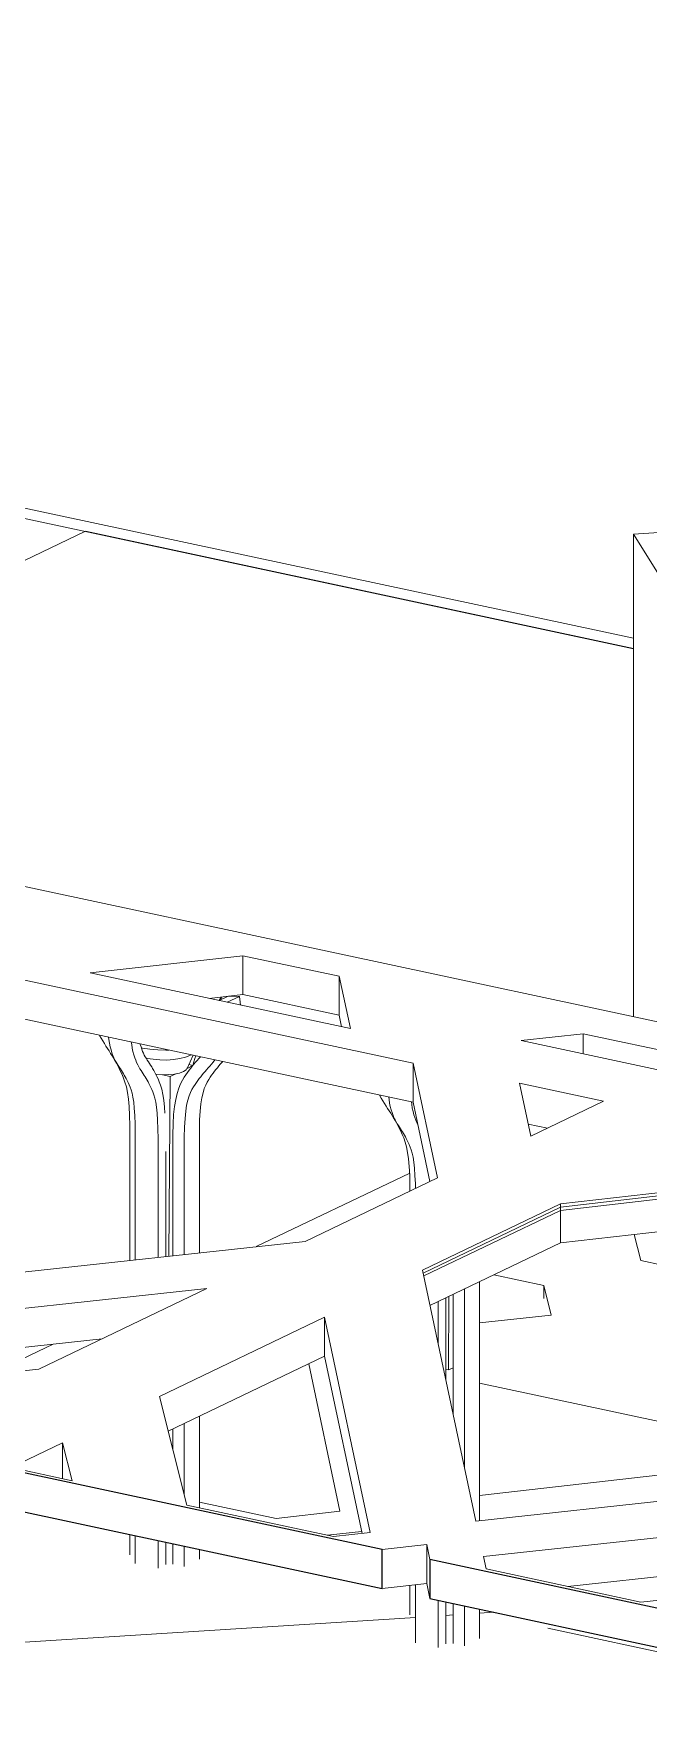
# Model space of a CAD drawing. Header units: millimetres. Extents: x -41144 to 51378, y -11813 to 34443.
# Drawn here: x -10043 to -5554, y 1173 to 13360 of the extents above; entities that cross this region are included whole.
import ezdxf

# ---------------------------------------------------------------- set-up
doc = ezdxf.new("R2010")
doc.units = ezdxf.units.MM
for name, color, linetype, lineweight in [('A-FLOR', 192, 'Continuous', 9), ('A-GENM', 13, 'Continuous', 9), ('A-GLAZ-CURT', 52, 'Continuous', 9), ('A-WALL', 113, 'Continuous', 9)]:
    doc.layers.add(name, color=color, linetype=linetype, lineweight=lineweight)

# ---------------------------------------------------------------- blocks, each defined once
blk = doc.blocks.new('Family6 - Family6-227031-3D Section 2')
at = {"layer": 'A-GENM'}
for p, q in [((-7297, 5043), (-8417, 4507)), ((-5610, 4406), (-5658, 4596)), ((-5251, 4329), (-5610, 4406)), ((-6683, 4301), (-6319, 4223)), ((-6319, 4223), (-6265, 4008)), ((-6319, 4223), (-6319, 4129)), ((-4553, 3846), (-4742, 4151)), ((-6265, 4008), (-6787, 3951)), ((-9900, 3796), (-10364, 3574)), ((-5469, 3841), (-5251, 3864)), ((-5411, 3612), (-5469, 3841)), ((-4742, 3886), (-4553, 3846)), ((-4553, 3751), (-4553, 3846)), ((-8033, 3653), (-7806, 2576)), ((-5251, 3578), (-5411, 3612)), ((-6787, 3511), (-5251, 3183)), ((-4355, 3527), (-4742, 3485)), ((-3915, 2819), (-4355, 3527)), ((-4742, 3074), (-4284, 2976)), ((-4284, 2976), (-4742, 2924)), ((-5251, 2866), (-6787, 2692)), ((-8272, 2523), (-8831, 2643)), ((-7806, 2576), (-8272, 2523)), ((-7896, 2401), (-7648, 2429)), ((-5251, 1500), (-6288, 1722)), ((-4700, 1477), (-4338, 1399)), ((-3721, 1173), (-4742, 1391))]:
    blk.add_line(p, q, dxfattribs=at)
blk = doc.blocks.new('Family7 - Family7-230587-3D Section 2')
at = {"layer": 'A-GENM'}
for p, q in [((-3970, 5823), (-11437, 7418)), ((-9628, 6504), (-8516, 6630)), ((-8516, 6630), (-7811, 6480)), ((-8516, 6630), (-8516, 6346)), ((-10523, 6539), (-7271, 5845)), ((-7730, 6098), (-9628, 6504)), ((-7811, 6480), (-7730, 6098)), ((-7811, 6195), (-7811, 6480)), ((-8516, 6346), (-8760, 6318)), ((-7811, 6195), (-8516, 6346)), ((-7271, 5561), (-10523, 6255)), ((-7794, 6112), (-7811, 6195)), ((-6484, 6012), (-6031, 6061)), ((-5428, 5786), (-6484, 6012)), ((-6031, 6061), (-5217, 5888)), ((-6031, 5915), (-6031, 6061)), ((-7271, 5845), (-7094, 5010)), ((-7271, 5561), (-7271, 5845)), ((-6496, 5699), (-5883, 5568)), ((-6414, 5313), (-6496, 5699)), ((-7149, 4983), (-7271, 5561)), ((-5883, 5568), (-6414, 5313)), ((-6292, 5371), (-6433, 5401)), ((-7094, 5010), (-8061, 4545)), ((-6197, 4819), (-3763, 5096)), ((-7204, 4336), (-6197, 4819)), ((-6197, 4819), (-6197, 4796)), ((-6197, 4796), (-6197, 4535)), ((-3970, 4788), (-6197, 4535)), ((-8061, 4545), (-13575, 3948)), ((-6197, 4535), (-7149, 4078)), ((-6815, 2505), (-7204, 4336)), ((-13519, 3688), (-8777, 4202)), ((-8777, 4202), (-10004, 3613)), ((-9123, 3414), (-7919, 3992)), ((-7919, 3992), (-7585, 2421)), ((-7919, 3708), (-7919, 3992)), ((-9542, 3835), (-12904, 3471)), ((-7919, 3708), (-9059, 3161)), ((-7645, 2415), (-7919, 3708)), ((-10004, 3613), (-12370, 3357)), ((-8923, 2621), (-9123, 3414)), ((-10206, 2895), (-9830, 3075)), ((-9830, 3075), (-9760, 2799)), ((-9830, 3075), (-9830, 2814)), ((-9760, 2799), (-10206, 2895)), ((-3669, 2845), (-6815, 2505)), ((-7853, 2392), (-8923, 2621)), ((-6759, 2245), (-4935, 2442)), ((-7585, 2421), (-7853, 2392)), ((-7498, 2298), (-7172, 2333)), ((-7172, 2333), (-7149, 2223)), ((-7172, 2049), (-7172, 2333)), ((-6740, 2155), (-6759, 2245)), ((-5610, 1913), (-6740, 2155)), ((-4935, 2158), (-6144, 2027)), ((-3721, 2118), (-5610, 1913)), ((-7172, 2049), (-7498, 2013)), ((-7149, 1939), (-7172, 2049))]:
    blk.add_line(p, q, dxfattribs=at)
at = {"layer": 'A-GENM', "lineweight": 25}
for p, q in [((-7498, 2298), (-11094, 3067)), ((-11094, 2783), (-7498, 2013)), ((-7498, 2013), (-7498, 2298)), ((-4892, 1740), (-7149, 2223)), ((-7149, 2223), (-7149, 1939)), ((-7149, 1939), (-4892, 1456))]:
    blk.add_line(p, q, dxfattribs=at)
blk = doc.blocks.new('Family8 - COLUMN-V43-3D Section 2')
at = {"layer": 'A-GENM'}
for p, q in [((-7295, 4953), (-7295, 4913)), ((-7015, 3607), (-7011, 4144)), ((-6981, 4158), (-6981, 3286)), ((-6898, 2895), (-6898, 4198)), ((-6787, 4252), (-6787, 2508)), ((-7090, 4106), (-7090, 3798)), ((-7034, 4133), (-7034, 3537)), ((-7015, 3607), (-7034, 3611)), ((-6981, 3623), (-7015, 3607)), ((-7295, 2035), (-7295, 1821)), ((-7256, 1617), (-7256, 2040)), ((-7090, 1926), (-7090, 1582)), ((-7034, 1914), (-7034, 1608)), ((-6981, 1903), (-6981, 1612)), ((-6898, 1594), (-6898, 1885)), ((-6787, 1861), (-6787, 1647))]:
    blk.add_line(p, q, dxfattribs=at)
for points in [[(-7517, 5612, 0), (-7505, 5591, 0), (-7493, 5571, 0), (-7481, 5551, 0), (-7469, 5533, 0), (-7458, 5515, 0), (-7447, 5497, 0), (-7436, 5480, 0), (-7425, 5463, 0), (-7415, 5446, 0), (-7404, 5428, 0), (-7394, 5410, 0), (-7384, 5391, 0), (-7373, 5371, 0), (-7362, 5349, 0), (-7351, 5326, 0), (-7341, 5300, 0), (-7330, 5270, 0), (-7321, 5235, 0), (-7312, 5194, 0), (-7305, 5147, 0), (-7300, 5091, 0), (-7296, 5027, 0), (-7295, 4953, 0)], [(-7256, 4933, 0), (-7256, 4965, 0), (-7259, 5027, 0), (-7262, 5080, 0), (-7267, 5123, 0), (-7273, 5160, 0), (-7279, 5189, 0), (-7286, 5214, 0), (-7293, 5234, 0), (-7300, 5252, 0), (-7308, 5267, 0), (-7315, 5282, 0), (-7322, 5295, 0), (-7329, 5308, 0), (-7335, 5320, 0), (-7342, 5332, 0), (-7349, 5344, 0), (-7357, 5355, 0), (-7364, 5366, 0), (-7372, 5378, 0), (-7380, 5390, 0), (-7388, 5403, 0), (-7396, 5417, 0), (-7404, 5432, 0), (-7412, 5448, 0), (-7419, 5465, 0), (-7426, 5485, 0), (-7433, 5506, 0), (-7439, 5529, 0), (-7444, 5554, 0), (-7448, 5581, 0), (-7450, 5599, 0)], [(-7284, 5563, 0), (-7282, 5546, 0), (-7278, 5518, 0), (-7273, 5493, 0), (-7267, 5470, 0), (-7260, 5449, 0), (-7253, 5430, 0), (-7246, 5412, 0), (-7238, 5396, 0), (-7235, 5391, 0)]]:
    blk.add_polyline3d(points, dxfattribs=at)
blk = doc.blocks.new('Family8 - COLUMN-V44-3D Section 2')
at = {"layer": 'A-GENM'}
for p, q in [((-8622, 6334), (-8687, 6303)), ((-8674, 6322), (-8669, 6313)), ((-8629, 6290), (-8540, 6333)), ((-8622, 6334), (-8540, 6333)), ((-9246, 5956), (-9257, 5958)), ((-9213, 5881), (-9222, 5883)), ((-8921, 5807), (-8878, 5904)), ((-9102, 5761), (-9046, 5749)), ((-9056, 4438), (-9046, 5749)), ((-9046, 5749), (-9005, 5768)), ((-8922, 5808), (-8881, 5828)), ((-8880, 5829), (-8909, 5835)), ((-9339, 5390), (-9339, 4407)), ((-9300, 4411), (-9300, 5329)), ((-9134, 5293), (-9134, 4429)), ((-9025, 5323), (-9025, 4441)), ((-8942, 4450), (-8942, 5306)), ((-8831, 5359), (-8831, 4462)), ((-9078, 5202), (-9078, 4435)), ((-9025, 3177), (-9025, 3025)), ((-8942, 2696), (-8942, 3217)), ((-8831, 3270), (-8831, 2601)), ((-9339, 2407), (-9339, 2258)), ((-9300, 2196), (-9300, 2399)), ((-9134, 2363), (-9134, 2161)), ((-9078, 2351), (-9078, 2187)), ((-9025, 2340), (-9025, 2191)), ((-8942, 2173), (-8942, 2322)), ((-8831, 2298), (-8831, 2226))]:
    blk.add_line(p, q, dxfattribs=at)
for points in [[(-8691, 6304, 0), (-8688, 6306, 0), (-8670, 6328, 0)], [(-8540, 6333, 0), (-8535, 6291, 0), (-8533, 6270, 0)], [(-9561, 6049, 0), (-9549, 6028, 0), (-9537, 6008, 0), (-9525, 5989, 0), (-9514, 5970, 0), (-9502, 5952, 0), (-9491, 5935, 0), (-9480, 5917, 0), (-9469, 5900, 0), (-9459, 5883, 0), (-9449, 5865, 0), (-9438, 5847, 0), (-9428, 5828, 0), (-9417, 5808, 0), (-9407, 5786, 0), (-9396, 5763, 0), (-9385, 5737, 0), (-9375, 5707, 0), (-9365, 5672, 0), (-9357, 5631, 0), (-9350, 5584, 0), (-9344, 5529, 0), (-9341, 5464, 0), (-9339, 5390, 0)], [(-9300, 5329, 0), (-9301, 5402, 0), (-9303, 5464, 0), (-9307, 5517, 0), (-9311, 5561, 0), (-9317, 5597, 0), (-9323, 5626, 0), (-9330, 5651, 0), (-9337, 5671, 0), (-9345, 5689, 0), (-9352, 5705, 0), (-9359, 5719, 0), (-9366, 5733, 0), (-9373, 5745, 0), (-9380, 5758, 0), (-9387, 5769, 0), (-9394, 5781, 0), (-9401, 5792, 0), (-9408, 5804, 0), (-9416, 5815, 0), (-9424, 5828, 0), (-9432, 5840, 0), (-9440, 5854, 0), (-9448, 5869, 0), (-9456, 5885, 0), (-9463, 5903, 0), (-9470, 5922, 0), (-9477, 5943, 0), (-9483, 5966, 0), (-9488, 5991, 0), (-9492, 6019, 0), (-9495, 6035, 0)], [(-9329, 6000, 0), (-9326, 5983, 0), (-9322, 5956, 0), (-9317, 5930, 0), (-9311, 5907, 0), (-9304, 5886, 0), (-9297, 5867, 0), (-9290, 5850, 0), (-9282, 5834, 0), (-9274, 5819, 0), (-9266, 5805, 0), (-9258, 5792, 0), (-9250, 5780, 0), (-9242, 5768, 0), (-9235, 5757, 0), (-9228, 5745, 0), (-9221, 5734, 0), (-9214, 5722, 0), (-9207, 5710, 0), (-9200, 5697, 0), (-9193, 5684, 0), (-9186, 5669, 0), (-9179, 5653, 0), (-9171, 5636, 0), (-9164, 5615, 0), (-9157, 5591, 0), (-9151, 5561, 0), (-9145, 5525, 0), (-9141, 5481, 0), (-9137, 5429, 0), (-9135, 5367, 0), (-9134, 5293, 0)], [(-9083, 5482, 0), (-9086, 5526, 0), (-9092, 5576, 0), (-9099, 5618, 0), (-9107, 5655, 0), (-9116, 5685, 0), (-9125, 5710, 0), (-9134, 5731, 0), (-9142, 5748, 0), (-9149, 5764, 0), (-9157, 5779, 0), (-9165, 5793, 0), (-9173, 5806, 0), (-9180, 5819, 0), (-9188, 5831, 0), (-9196, 5843, 0), (-9204, 5856, 0), (-9212, 5868, 0), (-9219, 5880, 0), (-9227, 5892, 0), (-9234, 5905, 0), (-9241, 5918, 0), (-9247, 5932, 0), (-9253, 5948, 0), (-9258, 5964, 0), (-9263, 5982, 0), (-9264, 5986, 0)], [(-9054, 5941, 0), (-9077, 5940, 0), (-9136, 5942, 0), (-9194, 5947, 0), (-9246, 5956, 0)], [(-8891, 5906, 0), (-8901, 5901, 0), (-8933, 5889, 0), (-8974, 5879, 0), (-9020, 5873, 0), (-9069, 5869, 0), (-9120, 5870, 0), (-9169, 5874, 0), (-9213, 5881, 0)], [(-8825, 5892, 0), (-8837, 5879, 0), (-8849, 5866, 0), (-8860, 5852, 0), (-8872, 5839, 0), (-8884, 5825, 0), (-8895, 5810, 0), (-8907, 5795, 0), (-8918, 5779, 0), (-8930, 5761, 0), (-8942, 5743, 0), (-8955, 5721, 0), (-8969, 5695, 0), (-8982, 5663, 0), (-8995, 5625, 0), (-9005, 5581, 0), (-9013, 5530, 0), (-9020, 5471, 0), (-9024, 5403, 0), (-9025, 5323, 0)], [(-8942, 5306, 0), (-8941, 5379, 0), (-8937, 5442, 0), (-8932, 5495, 0), (-8925, 5539, 0), (-8916, 5576, 0), (-8907, 5607, 0), (-8896, 5633, 0), (-8886, 5654, 0), (-8875, 5673, 0), (-8864, 5690, 0), (-8853, 5705, 0), (-8843, 5720, 0), (-8833, 5734, 0), (-8822, 5747, 0), (-8812, 5760, 0), (-8801, 5773, 0), (-8790, 5785, 0), (-8779, 5798, 0), (-8768, 5811, 0), (-8756, 5824, 0), (-8744, 5838, 0), (-8732, 5853, 0), (-8720, 5870, 0)], [(-8859, 5900, 0), (-8865, 5880, 0), (-8873, 5855, 0), (-8881, 5829, 0)], [(-8662, 5858, 0), (-8668, 5851, 0), (-8680, 5838, 0), (-8690, 5826, 0), (-8701, 5813, 0), (-8711, 5800, 0), (-8722, 5787, 0), (-8732, 5773, 0), (-8743, 5759, 0), (-8753, 5743, 0), (-8764, 5726, 0), (-8775, 5707, 0), (-8785, 5686, 0), (-8796, 5660, 0), (-8805, 5630, 0), (-8814, 5592, 0), (-8821, 5548, 0), (-8826, 5495, 0), (-8830, 5432, 0), (-8831, 5359, 0)], [(-8920, 5811, 0), (-8928, 5798, 0), (-8948, 5785, 0), (-8977, 5774, 0), (-9014, 5766, 0), (-9055, 5762, 0), (-9099, 5761, 0), (-9142, 5764, 0), (-9150, 5765, 0)]]:
    blk.add_polyline3d(points, dxfattribs=at)
blk = doc.blocks.new('System Panel - Glazed-251413-3D Section 2')
at = {"layer": 'A-GLAZ-CURT'}
for p, q in [((-3763, 5073), (-6197, 4796)), ((-6197, 4772), (-3774, 5048)), ((-3735, 5066), (-3763, 5073)), ((-3763, 5053), (-3763, 5073)), ((-6197, 4796), (-7199, 4314)), ((-7195, 4293), (-6197, 4772)), ((-6197, 4772), (-6197, 4796))]:
    blk.add_line(p, q, dxfattribs=at)

msp = doc.modelspace()

# ---------------------------------------------------------------- linework, layer by layer
at = {"layer": 'A-FLOR'}
for p, q in [((-9663, 9727), (-12941, 8157)), ((-5663, 8872), (-9663, 9727)), ((-6787, 1832), (-6682, 1839)), ((-10647, 1586), (-7256, 1802)), ((-7034, 1816), (-6981, 1820))]:
    msp.add_line(p, q, dxfattribs=at)
at = {"layer": 'A-WALL'}
for p, q in [((-5663, 8869), (-26412, 13307)), ((-26301, 13360), (-5663, 8946)), ((-5663, 9706), (1725, 10177)), ((-3970, 6982), (-5663, 9706)), ((-5663, 9706), (-5663, 6185))]:
    msp.add_line(p, q, dxfattribs=at)

# ---------------------------------------------------------------- block references
at = {"layer": 'A-GENM'}
for name in ['Family7 - Family7-230587-3D Section 2', 'Family8 - COLUMN-V44-3D Section 2', 'Family8 - COLUMN-V43-3D Section 2', 'Family6 - Family6-227031-3D Section 2']:
    msp.add_blockref(name, (0, 0), dxfattribs=at)
at = {"layer": 'A-GLAZ-CURT'}
msp.add_blockref('System Panel - Glazed-251413-3D Section 2', (0, 0), dxfattribs=at)

doc.saveas('drawing.dxf')
